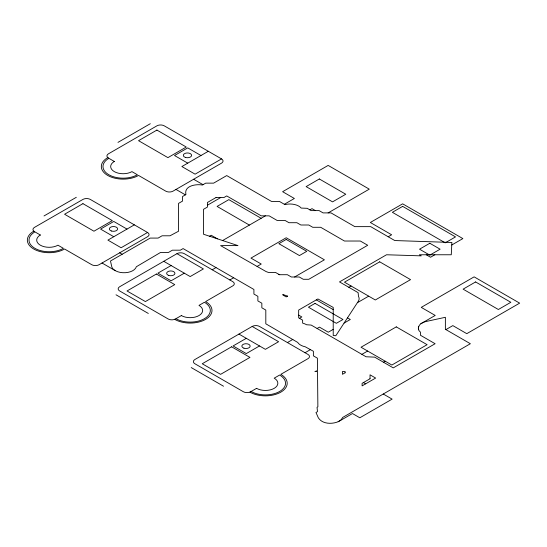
<?xml version="1.0" encoding="UTF-8"?>
<svg xmlns="http://www.w3.org/2000/svg" width="547" height="547" viewBox="0 0 547 547"><rect width="100%" height="100%" fill="white"/><g stroke="black" fill="none" stroke-linecap="round" stroke-linejoin="round"><path stroke-width="0.82" d="M418.346 328.036L418.359 328.391M418.38 327.687L418.428 327.332M418.517 326.983L418.626 326.634M420.923 323.776L421.299 323.503M421.71 323.243L435.207 315.434L421.252 307.38L474.126 276.857L519.65 303.141L466.782 333.663L452.827 325.609L445.914 329.602M338.367 421.634C332.002 424.335 322.498 424.226 318.368 417.887L315.988 412.5L317.492 411.631L317.041 407.31L317.875 406.824L317.52 371.516L314.894 371.516L317.513 370.647L317.383 358.162L313.39 355.858L313.39 351.277L305.212 346.777A12.465 7.193 0 0 1 297.698 342.415L265.808 323.803L265.808 310.067L261.842 307.783L261.842 303.202L257.876 300.912L257.876 296.337L253.911 294.047L253.911 289.466L183.101 248.584L180.332 250.184L172.401 250.184L168.435 252.475L160.503 252.475L136.347 266.745A12.465 7.193 0 0 1 128.025 272.372A12.465 7.193 0 0 1 115.506 270.786L114.658 270.28A12.465 7.193 0 0 1 111.697 266.464L110.487 261.001L150.186 238.082L158.11 238.082L162.076 235.791L170.008 235.791L178.568 231.217L178.568 203.381L182.534 201.091L182.534 196.51L185.959 194.534C183.676 185.713 196.216 183.806 202.397 185.043L205.699 183.142L213.631 183.142L226.718 175.58L271.538 201.453L279.462 201.453L284.946 204.619L285.684 204.441A12.465 7.193 0 0 1 301.192 208.072L307.223 208.325L311.188 210.609L319.12 210.609L323.086 212.899L331.01 212.899L354.805 226.636L370.668 226.636L394.756 240.543L451.89 242.478L451.268 254.765L419.378 254.765L421.279 255.859L386.524 254.765L339.509 281.91L358.141 292.666L358.47 296.399A12.465 7.193 0 0 1 358.326 301.247L335.803 335.749L333.219 335.475L333.219 307.414L317.923 298.949L298.662 310.067L298.662 317.848L302.628 320.139L302.628 323.133L303.653 323.434A12.465 7.193 0 0 1 306.518 324.747L311.188 325.075L366.073 356.767L374.633 357.129L393.259 367.885L435.118 343.721L420.452 335.249L420.452 332.166C416.78 329.643 418.517 324.296 422.277 322.901A12.465 7.193 0 0 1 426.407 321.417L445.374 317.301L445.374 329.294L470.365 343.721L342.675 417.443L341.191 419.72L338.149 421.73M117.988 142.37L150.302 123.718M44.02 215.949L76.327 197.296M208.311 151.28L181.877 166.541L195.094 174.172L221.528 158.91A5.19 2.995 0 0 1 221.528 163.15L173.064 191.129A5.19 2.995 0 0 1 165.72 191.129L138.548 175.443A21.805 12.588 0 0 1 107.711 175.443A21.805 12.588 0 0 1 107.711 157.639L108.443 158.062A5.19 2.995 0 0 1 108.443 153.823L156.907 125.837A5.19 2.995 0 0 1 164.25 125.837L221.528 158.91M134.336 224.851L107.903 240.112L121.119 247.743L147.553 232.482A5.19 2.995 0 0 1 147.553 236.721L99.089 264.707A5.19 2.995 0 0 1 91.746 264.707L64.58 249.015A21.805 12.588 0 0 1 33.736 249.015A21.805 12.588 0 0 1 33.736 231.21L34.475 231.634A5.19 2.995 0 0 1 34.475 227.395L82.939 199.416A5.19 2.995 0 0 1 90.282 199.416L147.553 232.482M207.457 205.2L220.749 197.529M176.961 253.671L119.684 286.737A5.19 2.995 0 0 0 119.684 290.977L168.148 318.963A5.19 2.995 0 0 0 175.491 318.963L174.76 319.386A21.805 12.588 0 0 0 205.597 319.386A21.805 12.588 0 0 0 205.597 301.575L232.769 285.89A5.19 2.995 0 0 0 232.769 281.65L184.305 253.671A5.19 2.995 0 0 0 176.961 253.671L203.395 268.933L190.178 276.563L163.744 261.302M209.528 236.229L211.21 235.258L217.378 238.813M171.088 265.541L157.871 273.172L171.088 280.802L184.305 273.172M284.337 204.27L294.368 198.479L282.621 191.696L328.152 165.413L369.273 189.153L328.138 212.899M222.608 240.543L265.391 215.846M309.896 209.863L311.995 208.653L315.387 210.609M212.209 269.78L216.01 267.586M229.829 279.955L233.637 277.76M257.083 266.437L261.24 264.037L250.964 258.102L286.211 237.754L324.392 259.798L294.601 277.001M278.731 274.293L279.729 274.71M388.199 236.762L391.631 234.779L370.34 222.485L402.647 203.833L462.865 238.595L451.76 245.001M252.167 326.45L194.896 359.516A5.19 2.995 0 0 0 194.896 363.755L243.36 391.734A5.19 2.995 0 0 0 250.697 391.734L249.965 392.158A21.805 12.588 0 0 0 280.809 392.158A21.805 12.588 0 0 0 280.809 374.353L307.975 358.668A5.19 2.995 0 0 0 307.975 354.429L259.51 326.45A5.19 2.995 0 0 0 252.167 326.45L278.601 341.711L265.384 349.342L238.95 334.08M246.294 338.32L233.077 345.95L246.294 353.581L259.51 345.95M348.829 287.284L351.071 285.992M299.469 318.313L301.835 316.952L298.662 315.12M434.858 254.765L430.551 257.247L426.25 254.765M287.414 342.559L292.85 339.42M357.376 302.696L368.699 296.166M317.096 328.487L319.455 327.127L328.268 332.214L333.219 329.356M344.063 323.092L350.299 319.496L347.475 317.862M305.041 352.733L310.47 349.595M361.895 354.353L367.632 351.044M383.488 362.244L385.259 361.218M339.065 421.265L352.466 413.539L359.81 417.785L392.117 399.125L383.256 394.011M200.968 155.519L187.751 147.881L174.534 155.519L187.751 163.15M193.624 179.259L203.026 184.681M261.145 218.294L228.831 199.641L217.084 206.424L249.391 225.084M175.997 189.433L185.399 194.855M316.316 299.872L333.219 309.629M126.993 229.09L113.776 221.46L100.559 229.09L113.776 236.721M363.427 382.565L365.628 383.837M119.649 252.83L122.145 254.273M102.029 263.004L115.246 270.642M116.012 294.792L148.319 313.452M191.224 367.57L223.532 386.223M418.674 329.786L418.544 329.444M418.455 329.089L418.387 328.74M156.907 130.077L138.548 140.675L167.922 157.639L186.281 147.034L156.907 130.077M82.939 203.655L64.58 214.253L93.954 231.21L112.306 220.612L82.939 203.655M216.017 197.529L207.457 202.472L207.457 207.053L203.491 209.337L203.491 234.232L237.952 245.603L220.585 245.603L266.191 271.633L268.413 272.427L275.497 272.427L279.462 274.71L287.394 274.71L291.36 277.001L299.291 277.001L303.257 279.291L308.795 279.291L367.707 245.275L360.343 241.029L344.48 241.029L320.692 227.292L312.761 227.292L308.795 225.002L300.864 225.002L296.898 222.711L288.966 222.711L285.001 220.42L277.069 220.42L269.145 215.846L261.213 215.846L226.718 195.929L223.949 197.529L216.017 197.529M319.339 178.978L306.122 186.609L332.555 201.87L345.772 194.24L319.339 178.978M156.401 274.02L127.027 290.977L145.386 301.575L174.76 284.618L156.401 274.02M286.211 239.449L278.867 243.688L299.428 255.558L306.771 251.319L286.211 239.449M181.365 315.571L175.936 318.703A20.143 11.631 0 0 0 204.421 318.703A20.143 11.631 0 0 0 204.421 302.259L198.992 305.39A12.465 7.193 0 0 1 198.992 315.571A12.465 7.193 0 0 1 181.365 315.571M402.647 206.376L392.37 212.311L445.237 242.834L455.521 236.899L402.647 206.376M287.565 296.125L286.197 296.918L282.799 294.949L282.799 294.43L287.565 296.125M231.607 346.798L202.233 363.755L220.591 374.353L249.965 357.396L231.607 346.798M379.707 261.828L344.466 282.177L375.304 299.982L410.551 279.633L379.707 261.828M315.051 303.38L308.44 307.195L336.343 323.311L342.955 319.496L315.051 303.38M429.819 243.258L419.535 249.193L429.819 255.128L440.103 249.193L429.819 243.258M256.577 388.343L251.141 391.481A20.143 11.631 0 0 0 279.633 391.481A20.143 11.631 0 0 0 279.633 375.03L274.197 378.168A12.465 7.193 0 0 1 274.197 388.343A12.465 7.193 0 0 1 256.577 388.343M396.274 326.88L361.027 347.229L391.864 365.034L427.111 344.685L396.274 326.88M475.589 281.944L463.111 289.151L498.358 309.499L510.836 302.293L475.589 281.944M345.109 372.787L342.47 374.312L342.443 371.516L345.109 371.516L345.109 372.787M370.039 378.75L362.107 383.331L362.107 385.874L375.639 378.059L370.039 374.825L370.039 378.75M114.316 161.454L108.887 158.315A20.143 11.631 0 0 0 108.887 174.766A20.143 11.631 0 0 0 137.372 174.766L131.943 171.628A12.465 7.193 0 0 1 114.316 171.628A12.465 7.193 0 0 1 114.316 161.454M40.348 235.025L34.912 231.887A20.143 11.631 0 0 0 34.912 248.338A20.143 11.631 0 0 0 63.404 248.338L57.968 245.2A12.465 7.193 0 0 1 40.348 245.2A12.465 7.193 0 0 1 40.348 235.025M111.403 230.998A4.157 2.4 0 0 0 117.639 228.919A4.157 2.4 0 0 0 111.403 226.848A4.157 2.4 0 0 0 111.403 230.998M243.921 348.193A4.157 2.4 0 0 0 250.157 346.114A4.157 2.4 0 0 0 243.921 344.042A4.157 2.4 0 0 0 243.921 348.193M168.715 275.421A4.157 2.4 0 0 0 174.944 273.343A4.157 2.4 0 0 0 168.715 271.264A4.157 2.4 0 0 0 168.715 275.421M185.378 157.42A4.157 2.4 0 0 0 191.607 155.348A4.157 2.4 0 0 0 185.378 153.269A4.157 2.4 0 0 0 185.378 157.42"/></g></svg>
